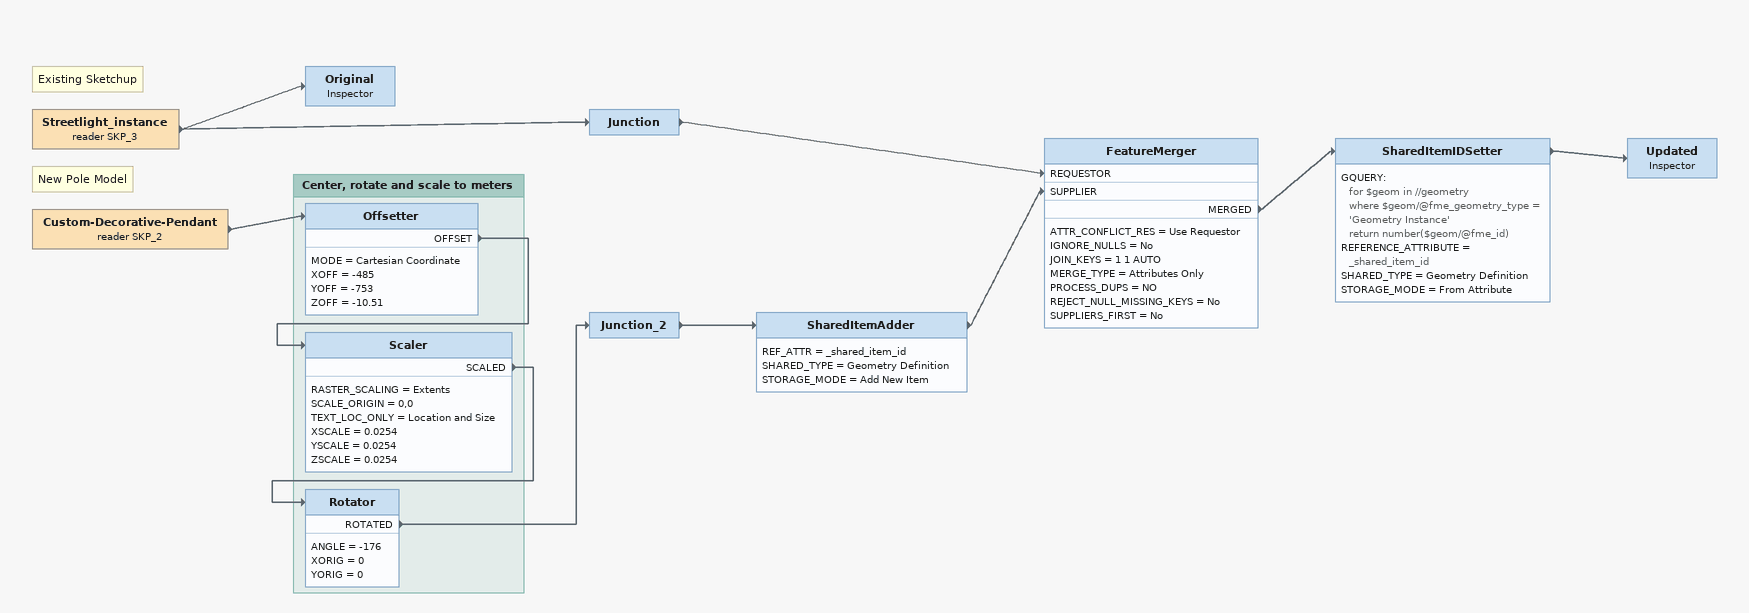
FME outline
Note: Existing Sketchup
Streetlight_instance (reader SKP_3)
    -> Junction
    -> Original
Original: Inspector
Junction
    -> FeatureMerger [REQUESTOR]
Note: New Pole Model
Custom-Decorative-Pendant (reader SKP_2)
    -> Offsetter
Junction_2
    -> SharedItemAdder
SharedItemAdder
    REF_ATTR = _shared_item_id
    SHARED_TYPE = Geometry Definition
    STORAGE_MODE = Add New Item
    -> FeatureMerger [SUPPLIER]
FeatureMerger
    ATTR_CONFLICT_RES = Use Requestor
    IGNORE_NULLS = No
    JOIN_KEYS = 1 1 AUTO
    MERGE_TYPE = Attributes Only
    PROCESS_DUPS = NO
    REJECT_NULL_MISSING_KEYS = No
    SUPPLIERS_FIRST = No
    MERGED -> SharedItemIDSetter
SharedItemIDSetter
    GQUERY:
      for $geom in //geometry
      where $geom/@fme_geometry_type = 'Geometry Instance'
      return number($geom/@fme_id)
    REFERENCE_ATTRIBUTE = _shared_item_id
    SHARED_TYPE = Geometry Definition
    STORAGE_MODE = From Attribute
    -> Updated
Updated: Inspector

Bookmark: Center, rotate and scale to meters
Offsetter
    MODE = Cartesian Coordinate
    XOFF = -485
    YOFF = -753
    ZOFF = -10.51
    OFFSET -> Scaler
Scaler
    RASTER_SCALING = Extents
    SCALE_ORIGIN = 0,0
    TEXT_LOC_ONLY = Location and Size
    XSCALE = 0.0254
    YSCALE = 0.0254
    ZSCALE = 0.0254
    SCALED -> Rotator
Rotator
    ANGLE = -176
    XORIG = 0
    YORIG = 0
    ROTATED -> Junction_2
